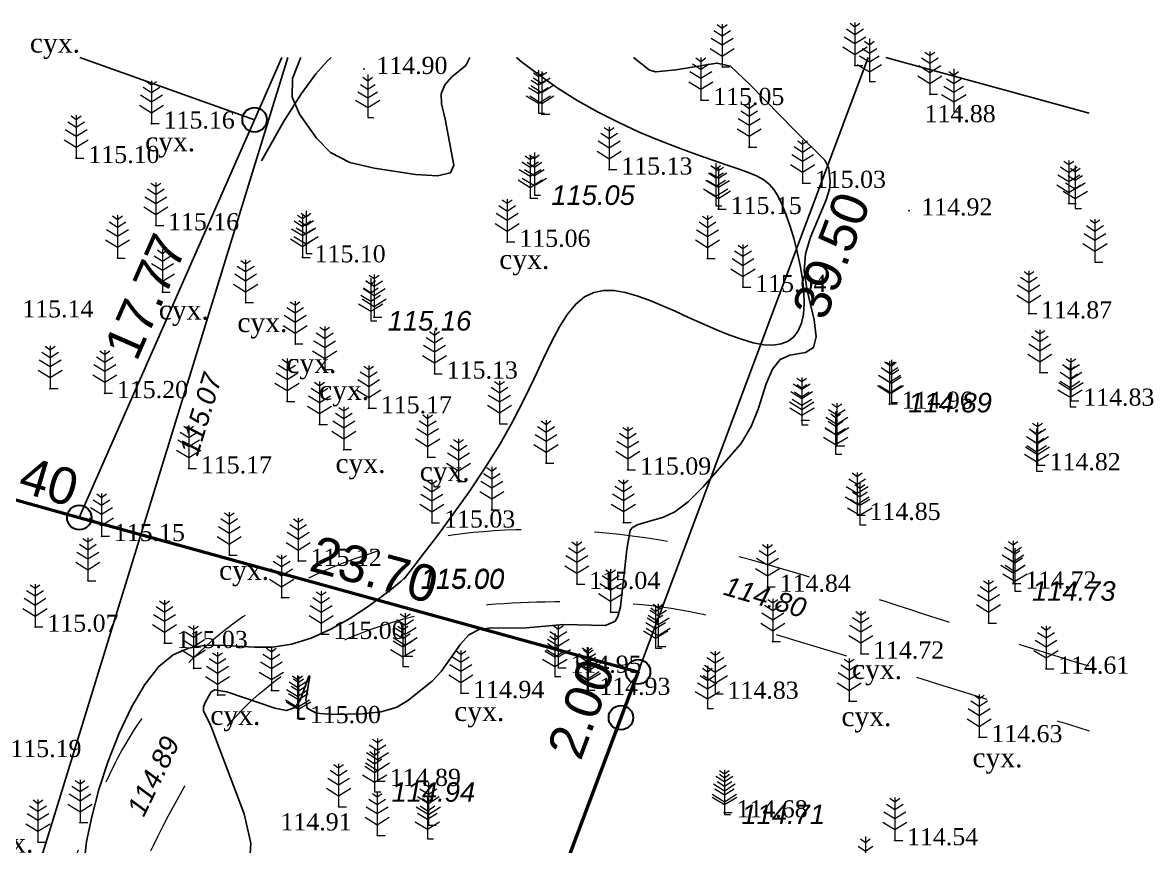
# Model space of a CAD drawing. Header units: millimetres. Extents: x 5405620.8 to 5405710.3, y 5524816.9 to 5524898.3.
# Drawn here: x 5405664.08 to 5405710.31, y 5524864.63 to 5524898.31 of the extents above; entities that cross this region are included whole.
import ezdxf
from ezdxf.enums import TextEntityAlignment as Align

# ---------------------------------------------------------------- set-up
doc = ezdxf.new("R2010")
doc.units = ezdxf.units.MM
doc.linetypes.add('0', pattern=[0])
doc.linetypes.add('1', pattern=[6, 3, -3])
for name, color, linetype in [('12000000', 7, 'Continuous'), ('61420000', 7, 'Continuous'), ('71132060', 7, '0'), ('SC007', 7, 'Continuous'), ('горизонтали', 42, 'Continuous'), ('Горизонтали--MIN', 32, 'Continuous'), ('Ділянки_Межі', 10, 'Continuous'), ('надписи', 7, 'Continuous'), ('Ограда каменная', 7, 'g5_472'), ('отметки', 7, 'Continuous'), ('промеры', 185, 'Continuous'), ('Растительность', 7, 'Continuous')]:
    doc.layers.add(name, color=color, linetype=linetype)
doc.layers.add('ТОЧКИ', color=7, linetype='Continuous', lineweight=30)
doc.styles.get("Standard").update_dxf_attribs({"font": 'arial.ttf'})
doc.styles.add('times', font='times.ttf')
doc.styles.add('WMF-Arial Cyr2', font='ariali.ttf')
doc.linetypes.add('g5_472', pattern='A,0,-4,[25,GUGK_2005.shx,S=0.4,R=0,X=0,Y=-0.2],0', length=4)

# ---------------------------------------------------------------- blocks, each defined once
blk = doc.blocks.new('A$C51FE15A3')
at = {"layer": 'Растительность', "color": 94, "lineweight": 0}
for points in [[(-0.343, 1.489), (0, 1.267), (0.343, 1.489)], [(-0.201, 1.726), (0, 1.584), (0.201, 1.726)], [(0, 1.75), (0, 0), (0.319, 0)], [(-0.447, 1.172), (0, 0.895), (0.447, 1.172)], [(-0.493, 0.753), (0, 0.444), (0.493, 0.753)]]:
    blk.add_lwpolyline(points, dxfattribs=at)
blk = doc.blocks.new('SYMBOL71132060')
at = {"layer": 'SC007', "color": 94, "lineweight": 0}
for points in [[(-0.2, 1.65), (0, 1.5), (0.2, 1.65)], [(0, 1.75), (0, 0), (0.25, 0)], [(-0.4, 1.05), (0, 0.8), (0.4, 1.05)], [(-0.3, 1.35), (0, 1.15), (0.3, 1.35)], [(-0.5, 0.7), (0, 0.4), (0.5, 0.7)]]:
    blk.add_lwpolyline(points, dxfattribs=at)

msp = doc.modelspace()

# ---------------------------------------------------------------- hatches: boundary and pattern name
at = {"layer": '12000000', "lineweight": 15, "ltscale": 0.02, "extrusion": (-0.000964997, -0.001555, 0.999998)}
for points in [[(5404065.449, 5522271.557, 1), (5404065.786, 5522271.578, 1)], [(5404058.761, 5522266.419, 1), (5404059.098, 5522266.44, 1)], [(5404080.043, 5522263.072, 1), (5404080.38, 5522263.094, 1)], [(5404050.682, 5522261.149, 1), (5404051.019, 5522261.17, 1)], [(5404060.217, 5522255.994, 1), (5404060.554, 5522256.015, 1)], [(5404072.584, 5522255.809, 1), (5404072.921, 5522255.831, 1)], [(5404085.098, 5522255.37, 1), (5404085.435, 5522255.392, 1)], [(5404059.232, 5522247.71, 1), (5404059.569, 5522247.731, 1)], [(5404073.535, 5522246.794, 1), (5404073.872, 5522246.815, 1)], [(5404048.991, 5522246.101, 1), (5404049.328, 5522246.122, 1)]]:
    msp.add_hatch(color=7, dxfattribs=at).paths.add_polyline_path(points)

# ---------------------------------------------------------------- linework, layer by layer
at = {"layer": '61420000', "linetype": '1', "lineweight": 15}
for points, knots in [([(5405707.688, 5524871.991), (5405704.901, 5524872.844), (5405699.886, 5524874.437), (5405692.768, 5524876.821), (5405685.912, 5524877.833), (5405678.582, 5524877.207), (5405672.234, 5524873.951), (5405668.472, 5524869.55), (5405666.526, 5524865.103), (5405663.472, 5524856.175), (5405660.084, 5524843.934), (5405654.824, 5524831.458), (5405654.529, 5524823.292), (5405654.022, 5524819.581), (5405653.765, 5524818.356)], [193.637944, 193.637944, 193.637944, 193.637944, 202.382152, 209.415787, 216.125508, 223.040534, 231.175391, 236.802451, 240.04126, 245.684224, 265.100818, 278.270441, 285.703111, 289.460054, 289.460054, 289.460054, 289.460054]), ([(5405656.799, 5524818.356), (5405656.805, 5524818.401), (5405657.115, 5524821.103), (5405656.994, 5524826.636), (5405659.25, 5524834.228), (5405663.787, 5524846.756), (5405666.287, 5524859.547), (5405672.978, 5524871.175), (5405679.352, 5524874.282), (5405685.758, 5524874.742), (5405690.47, 5524874.577), (5405697.835, 5524872.433), (5405703.121, 5524870.762), (5405707.688, 5524869.353)], [141.235137, 141.235137, 141.235137, 141.235137, 141.370925, 149.409107, 157.660526, 164.914892, 189.429807, 196.533002, 204.112948, 209.45441, 215.794726, 218.082006, 232.42666, 232.42666, 232.42666, 232.42666])]:
    msp.add_open_spline(points, degree=3, knots=knots, dxfattribs=at)
at = {"layer": 'горизонтали', "color": 32}
for points in [[(5405689.053, 5524896.878, 115), (5405689.707, 5524896.362, 115), (5405689.967, 5524896.302, 115), (5405690.787, 5524896.382, 115), (5405692.467, 5524896.652, 115), (5405693.027, 5524896.532, 115), (5405693.827, 5524895.772, 115), (5405695.657, 5524893.892, 115), (5405696.877, 5524892.682, 115), (5405697.037, 5524892.362, 115), (5405697.097, 5524891.802, 115), (5405697.067, 5524891.502, 115), (5405696.937, 5524891.062, 115), (5405696.287, 5524889.532, 115), (5405696.087, 5524888.862, 115), (5405696.037, 5524888.142, 115), (5405696.157, 5524887.362, 115), (5405696.437, 5524886.152, 115), (5405696.527, 5524885.462, 115), (5405696.407, 5524885.022, 115), (5405696.087, 5524884.822, 115), (5405695.447, 5524884.712, 115), (5405695.057, 5524884.532, 115), (5405694.737, 5524884.142, 115), (5405694.477, 5524883.542, 115), (5405694.157, 5524882.502, 115), (5405693.867, 5524881.802, 115), (5405693.437, 5524881.092, 115), (5405691.897, 5524879.322, 115), (5405691.287, 5524878.712, 115), (5405690.747, 5524878.302, 115), (5405690.277, 5524878.082, 115), (5405689.247, 5524877.782, 115), (5405689.017, 5524877.672, 115), (5405688.917, 5524877.562, 115), (5405688.777, 5524876.762, 115), (5405688.517, 5524874.422, 115), (5405688.417, 5524874.022, 115), (5405688.307, 5524873.842, 115), (5405687.917, 5524873.662, 115), (5405686.187, 5524873.702, 115), (5405684.527, 5524873.552, 115), (5405683.237, 5524873.562, 115), (5405682.747, 5524873.492, 115), (5405682.327, 5524873.272, 115), (5405681.977, 5524872.892, 115), (5405681.187, 5524871.772, 115), (5405680.827, 5524871.382, 115), (5405679.817, 5524870.572, 115), (5405679.347, 5524870.302, 115), (5405678.727, 5524870.132, 115), (5405677.977, 5524870.052, 115), (5405676.757, 5524870.022, 115), (5405676.087, 5524870.072, 115), (5405675.717, 5524870.272, 115), (5405675.657, 5524870.632, 115), (5405675.827, 5524871.582, 115), (5405675.787, 5524871.582, 115), (5405675.437, 5524870.632, 115), (5405675.217, 5524870.302, 115), (5405674.867, 5524870.182, 115), (5405674.387, 5524870.282, 115), (5405672.427, 5524870.942, 115), (5405671.937, 5524871.022, 115), (5405671.787, 5524870.942, 115), (5405671.547, 5524870.512, 115), (5405671.477, 5524870.332, 115), (5405671.477, 5524870.172, 115), (5405671.777, 5524869.562, 115), (5405673.137, 5524865.962, 115), (5405673.417, 5524864.762, 115), (5405673.347, 5524863.672, 115)], [(5405675.447, 5524896.862, 115), (5405675.117, 5524896.022, 115), (5405675.107, 5524895.262, 115), (5405675.407, 5524894.562, 115), (5405676.097, 5524893.582, 115), (5405676.667, 5524893.002, 115), (5405677.457, 5524892.592, 115), (5405678.457, 5524892.352, 115), (5405680.137, 5524892.102, 115), (5405681.047, 5524892.042, 115), (5405681.577, 5524892.162, 115), (5405681.707, 5524892.482, 115), (5405681.357, 5524894.362, 115), (5405681.207, 5524894.992, 115), (5405681.197, 5524895.402, 115), (5405681.337, 5524895.762, 115), (5405681.627, 5524896.092, 115), (5405682.197, 5524896.552, 115), (5405682.365, 5524896.878, 115)], [(5405675.456, 5524896.878, 115), (5405675.447, 5524896.862, 115)]]:
    msp.add_polyline3d(points, dxfattribs=at)
msp.add_open_spline([(5405624.944, 5524888.44), (5405625.73, 5524887.403), (5405626.885, 5524885.161), (5405628.214, 5524880.763), (5405622.772, 5524879.375), (5405624.442, 5524872.575), (5405625.964, 5524867.149), (5405630.819, 5524861.461), (5405631.98, 5524851.958), (5405640.975, 5524845.575), (5405649.66, 5524843.677), (5405656.782, 5524841.559), (5405664.498, 5524840.873), (5405672.19, 5524840.206), (5405676.031, 5524835.984), (5405676.865, 5524831.81), (5405679.532, 5524831.957), (5405681.099, 5524832.87), (5405680.638, 5524834.459), (5405680.358, 5524836.341), (5405681.752, 5524836.366), (5405683.253, 5524833.632), (5405686.602, 5524834.46), (5405689.863, 5524835.266)], degree=3, knots=[1018.845437, 1018.845437, 1018.845437, 1018.845437, 1022.90954, 1026.380728, 1030.095834, 1035.395338, 1043.1603, 1048.251367, 1057.010325, 1070.527511, 1077.466358, 1083.982496, 1092.600956, 1101.125451, 1105.517523, 1109.387698, 1111.533173, 1112.392162, 1114.416178, 1115.856032, 1116.930007, 1117.144695, 1125.035619, 1125.035619, 1125.035619, 1125.035619], dxfattribs=at)
at = {"layer": 'Горизонтали--MIN', "elevation": 115}
msp.add_lwpolyline([(5405673.85, 5524892.662), (5405674.745, 5524894.258), (5405675.477, 5524895.415), (5405676.065, 5524896.214), (5405676.528, 5524896.731), (5405676.694, 5524896.878)], dxfattribs=at)
at = {"layer": 'Горизонтали--MIN'}
for points in [[(5405684.278, 5524896.878), (5405684.482, 5524896.711), (5405685.209, 5524896.159), (5405685.976, 5524895.622), (5405686.777, 5524895.115), (5405687.606, 5524894.648), (5405688.45, 5524894.222), (5405689.29, 5524893.837), (5405690.112, 5524893.492), (5405690.899, 5524893.184), (5405691.635, 5524892.915), (5405692.303, 5524892.681), (5405692.888, 5524892.483), (5405693.377, 5524892.317), (5405693.78, 5524892.17), (5405694.109, 5524892.029), (5405694.379, 5524891.878), (5405694.601, 5524891.704), (5405694.79, 5524891.491), (5405694.959, 5524891.225), (5405695.121, 5524890.893), (5405695.285, 5524890.483), (5405695.45, 5524890.01), (5405695.607, 5524889.49), (5405695.749, 5524888.941), (5405695.87, 5524888.382), (5405695.963, 5524887.829), (5405696.021, 5524887.301), (5405696.037, 5524886.815), (5405696.006, 5524886.386), (5405695.924, 5524886.018), (5405695.793, 5524885.711), (5405695.612, 5524885.468), (5405695.381, 5524885.288), (5405695.098, 5524885.173), (5405694.765, 5524885.123), (5405694.379, 5524885.14), (5405693.943, 5524885.223), (5405693.464, 5524885.361), (5405692.952, 5524885.545), (5405692.415, 5524885.762), (5405691.863, 5524886.002), (5405691.306, 5524886.253), (5405690.752, 5524886.505), (5405690.211, 5524886.744), (5405689.69, 5524886.961), (5405689.192, 5524887.143), (5405688.716, 5524887.278), (5405688.264, 5524887.352), (5405687.835, 5524887.354), (5405687.43, 5524887.272), (5405687.048, 5524887.091), (5405686.691, 5524886.802), (5405686.357, 5524886.393), (5405686.033, 5524885.874), (5405685.708, 5524885.256), (5405685.367, 5524884.548), (5405684.998, 5524883.764), (5405684.588, 5524882.915), (5405684.122, 5524882.011), (5405683.588, 5524881.064), (5405682.981, 5524880.089), (5405682.331, 5524879.121), (5405681.676, 5524878.197), (5405681.054, 5524877.354), (5405680.504, 5524876.63), (5405680.063, 5524876.064), (5405679.77, 5524875.692), (5405679.663, 5524875.553)], [(5405666.597, 5524863.982), (5405666.698, 5524864.823), (5405666.905, 5524865.833), (5405667.203, 5524866.949), (5405667.582, 5524868.111), (5405668.028, 5524869.256), (5405668.529, 5524870.322), (5405669.073, 5524871.25), (5405669.648, 5524871.976), (5405670.243, 5524872.458), (5405670.858, 5524872.73), (5405671.495, 5524872.845), (5405672.155, 5524872.854), (5405672.842, 5524872.811), (5405673.557, 5524872.767), (5405674.301, 5524872.776), (5405675.077, 5524872.89), (5405675.881, 5524873.146), (5405676.685, 5524873.514), (5405677.457, 5524873.95), (5405678.163, 5524874.409), (5405678.77, 5524874.847), (5405679.245, 5524875.217), (5405679.555, 5524875.477), (5405679.666, 5524875.58)]]:
    msp.add_lwpolyline(points, dxfattribs=at)
at = {"layer": 'Ділянки_Межі'}
for points in [[(5405666.426, 5524896.878), (5405673.564, 5524894.337), (5405666.399, 5524878.073), (5405661.2, 5524879.516), (5405636.486, 5524886.378)], [(5405674.683, 5524896.878), (5405673.564, 5524894.337), (5405666.426, 5524896.878)]]:
    msp.add_lwpolyline(points, dxfattribs=at)
at = {"layer": 'Ділянки_Межі', "lineweight": 25}
for points in [[(5405698.653, 5524896.878), (5405689.243, 5524871.766), (5405666.399, 5524878.073)], [(5405666.399, 5524878.073), (5405673.564, 5524894.337), (5405674.683, 5524896.878)]]:
    msp.add_lwpolyline(points, dxfattribs=at)
at = {"layer": 'Ділянки_Межі', "lineweight": 50}
msp.add_lwpolyline([(5405649.017, 5524835.388), (5405657.472, 5524866.014), (5405661.2, 5524879.516), (5405666.399, 5524878.073), (5405689.243, 5524871.766), (5405688.54, 5524869.89), (5405673.52, 5524829.82)], close=True, dxfattribs=at)
at = {"layer": 'Ограда каменная', "flags": 128}
msp.add_lwpolyline([(5405674.918, 5524896.878), (5405650.728, 5524818.356)], dxfattribs=at)
at = {"layer": 'Ограда каменная'}
msp.add_lwpolyline([(5405707.688, 5524894.609), (5405699.373, 5524896.878)], dxfattribs=at)
at = {"layer": 'отметки', "color": 7}
for p in [(5405678.043, 5524896.409, 114.901), (5405692.68, 5524896.496, 115.008), (5405698.107, 5524896.563, 114.917), (5405691.814, 5524895.141, 115.05), (5405701.173, 5524895.381, 114.882), (5405685.309, 5524894.555, 115.139), (5405669.347, 5524894.178, 115.16), (5405693.776, 5524893.224, 115.041), (5405666.27, 5524892.768, 115.1), (5405688.058, 5524892.297, 115.133), (5405695.969, 5524891.754, 115.031), (5405684.831, 5524891.134, 115.096), (5405706.849, 5524890.917, 114.842), (5405692.526, 5524890.685, 115.149), (5405700.319, 5524890.625, 114.916), (5405669.526, 5524890.018, 115.164), (5405683.889, 5524889.342, 115.055), (5405667.961, 5524888.684, 115.193), (5405675.517, 5524888.708, 115.101), (5405692.076, 5524888.667, 115.095), (5405669.8, 5524887.294, 115.139), (5405693.53, 5524887.494, 115.044), (5405673.197, 5524886.86, 115.135), (5405678.453, 5524886.262, 115.155), (5405705.214, 5524886.413, 114.865), (5405675.224, 5524885.173, 115.196), (5405676.431, 5524884.131, 115.168), (5405680.92, 5524883.954, 115.132), (5405705.671, 5524884.001, 114.88), (5405665.206, 5524883.349, 115.235), (5405667.436, 5524883.156, 115.196), (5405674.893, 5524882.825, 115.129), (5405678.226, 5524882.535, 115.17), (5405699.516, 5524882.722, 114.962), (5405706.942, 5524882.845, 114.831), (5405676.217, 5524881.879, 115.125), (5405683.58, 5524881.914, 115.085), (5405695.934, 5524882.048, 114.961), (5405677.212, 5524880.848, 115.11), (5405697.366, 5524881.002, 114.902), (5405680.637, 5524880.542, 115.139), (5405685.482, 5524880.304, 115.125), (5405670.869, 5524880.079, 115.171), (5405688.823, 5524880.03, 115.092), (5405705.565, 5524880.207, 114.817), (5405681.899, 5524879.539, 115.098), (5405683.256, 5524878.388, 115.115), (5405698.202, 5524878.174, 114.849), (5405680.812, 5524877.862, 115.031), (5405688.644, 5524877.868, 115.009), (5405667.309, 5524877.31, 115.146), (5405672.532, 5524876.537, 115.108), (5405675.353, 5524876.297, 115.117), (5405666.749, 5524875.495, 115.09), (5405686.741, 5524875.353, 115.044), (5405694.53, 5524875.238, 114.843), (5405704.572, 5524875.37, 114.721), (5405674.673, 5524874.8, 115.039), (5405688.123, 5524874.213, 115.015), (5405703.572, 5524873.76, 114.648), (5405664.595, 5524873.604, 115.075), (5405676.292, 5524873.309, 115.003), (5405669.877, 5524872.937, 115.031), (5405694.747, 5524873.004, 114.887), (5405679.718, 5524872.414, 115.09), (5405690.061, 5524872.804, 114.935), (5405698.35, 5524872.505, 114.719), (5405671.068, 5524871.909, 115.054), (5405685.98, 5524871.928, 114.951), (5405705.914, 5524871.889, 114.608), (5405674.253, 5524871.004, 115.038), (5405687.158, 5524871.022, 114.93), (5405672.054, 5524870.818, 114.983), (5405681.999, 5524870.892, 114.936), (5405692.4, 5524870.864, 114.831), (5405697.868, 5524870.565, 114.723), (5405675.323, 5524869.866, 114.996), (5405703.183, 5524869.089, 114.629), (5405678.592, 5524867.296, 114.892), (5405677.001, 5524866.249, 114.905), (5405692.766, 5524866.012, 114.675), (5405666.425, 5524865.599, 115.133), (5405680.665, 5524865.487, 114.843), (5405678.58, 5524865.075, 114.918), (5405664.708, 5524864.804, 115.197), (5405699.737, 5524864.874, 114.545)]:
    msp.add_point(p, dxfattribs=at)
at = {"layer": 'ТОЧКИ'}
for centre in [(5405673.564, 5524894.337, 107.24), (5405666.399, 5524878.073, 107.24), (5405689.243, 5524871.766), (5405688.54, 5524869.89)]:
    msp.add_circle(centre, 0.5, dxfattribs=at)

# ---------------------------------------------------------------- block references
at = {"layer": '71132060'}
for p in [(5405698.699, 5524895.904), (5405702.148, 5524894.664), (5405678.19, 5524894.435, 115.02), (5405685.165, 5524894.613, 115.04), (5405685.002, 5524891.255, 115.05), (5405692.418, 5524890.818, 115.15), (5405707.114, 5524890.712), (5405675.67, 5524888.87, 115.1), (5405678.314, 5524886.117, 115.16), (5405699.596, 5524882.771, 114.89), (5405706.903, 5524882.595, 114.82), (5405695.942, 5524881.861, 114.94), (5405697.319, 5524880.663, 114.91), (5405705.535, 5524879.965, 114.76), (5405698.31, 5524877.774, 114.87), (5405704.651, 5524875.069, 114.73), (5405689.96, 5524872.735, 114.88), (5405679.624, 5524871.981, 114.99), (5405685.837, 5524871.576, 114.88), (5405687.208, 5524871.01, 114.92), (5405692.074, 5524870.264, 114.71), (5405675.358, 5524869.833, 114.99), (5405678.471, 5524866.852, 114.94), (5405692.774, 5524865.936, 114.71), (5405680.628, 5524864.937, 114.8), (5405698.535, 5524863.286, 114.65)]:
    msp.add_blockref('SYMBOL71132060', p, dxfattribs=at)
at = {"layer": 'Растительность', "color": 7}
for p in [(5405692.68, 5524896.5, 115.01), (5405698.11, 5524896.56, 114.92), (5405691.81, 5524895.14, 115.05), (5405701.17, 5524895.38, 114.88), (5405685.31, 5524894.56, 115.14), (5405669.35, 5524894.18, 115.16), (5405693.78, 5524893.22, 115.04), (5405666.27, 5524892.77, 115.1), (5405688.06, 5524892.3, 115.13), (5405695.97, 5524891.75, 115.03), (5405684.83, 5524891.13, 115.1), (5405692.53, 5524890.68, 115.15), (5405706.85, 5524890.92, 114.84), (5405669.53, 5524890.02, 115.16), (5405683.89, 5524889.34, 115.06), (5405667.96, 5524888.68, 115.19), (5405675.52, 5524888.71, 115.1), (5405692.08, 5524888.67, 115.09), (5405707.92, 5524888.52, 114.8), (5405669.8, 5524887.29, 115.14), (5405693.53, 5524887.49, 115.04), (5405673.2, 5524886.86, 115.14), (5405705.22, 5524886.41, 114.87), (5405678.45, 5524886.26, 115.16), (5405675.22, 5524885.17, 115.2), (5405676.43, 5524884.13, 115.17), (5405680.92, 5524883.95, 115.13), (5405705.67, 5524884, 114.88), (5405665.21, 5524883.35, 115.24), (5405667.44, 5524883.16, 115.2), (5405674.89, 5524882.82, 115.13), (5405699.52, 5524882.72, 114.96), (5405706.94, 5524882.84, 114.83), (5405678.23, 5524882.54, 115.17), (5405676.22, 5524881.88, 115.12), (5405683.58, 5524881.91, 115.08), (5405695.93, 5524882.05, 114.96), (5405677.21, 5524880.85, 115.11), (5405697.37, 5524881, 114.9), (5405680.64, 5524880.54, 115.14), (5405670.87, 5524880.08, 115.17), (5405685.48, 5524880.3, 115.12), (5405688.82, 5524880.03, 115.09), (5405705.57, 5524880.21, 114.82), (5405681.9, 5524879.54, 115.1), (5405683.26, 5524878.39, 115.12), (5405698.2, 5524878.17, 114.85), (5405680.81, 5524877.86, 115.03), (5405688.64, 5524877.87, 115.01), (5405667.31, 5524877.31, 115.15), (5405672.53, 5524876.54, 115.11), (5405675.35, 5524876.3, 115.12), (5405666.75, 5524875.49, 115.09), (5405686.74, 5524875.35, 115.04), (5405694.53, 5524875.24, 114.84), (5405704.57, 5524875.37, 114.72), (5405674.67, 5524874.8, 115.04), (5405688.12, 5524874.21, 115.02), (5405664.59, 5524873.6, 115.07), (5405703.57, 5524873.76, 114.65), (5405669.88, 5524872.94, 115.03), (5405676.29, 5524873.31, 115), (5405694.75, 5524873, 114.89), (5405690.06, 5524872.8, 114.94), (5405698.35, 5524872.5, 114.72), (5405679.72, 5524872.41, 115.09), (5405671.07, 5524871.91, 115.05), (5405685.98, 5524871.93, 114.95), (5405705.92, 5524871.89, 114.61), (5405672.05, 5524870.82, 114.98), (5405674.25, 5524871, 115.04), (5405682, 5524870.89, 114.94), (5405687.16, 5524871.02, 114.93), (5405692.4, 5524870.86, 114.83), (5405697.87, 5524870.56, 114.72), (5405675.32, 5524869.87, 115), (5405703.19, 5524869.09, 114.63), (5405678.59, 5524867.29, 114.89), (5405677, 5524866.25, 114.91), (5405692.77, 5524866.01, 114.68), (5405666.43, 5524865.6, 115.13), (5405678.58, 5524865.07, 114.92), (5405680.67, 5524865.49, 114.84), (5405664.71, 5524864.8, 115.2), (5405699.74, 5524864.87, 114.54)]:
    msp.add_blockref('A$C51FE15A3', p, dxfattribs=at)

# ---------------------------------------------------------------- texts
at = {"layer": '12000000', "color": 7, "style": 'WMF-Arial Cyr2'}
for s, p in [('115.05', (5405685.695, 5524890.855, 115.05)), ('115.16', (5405679.007, 5524885.717, 115.16)), ('114.89', (5405700.289, 5524882.371, 114.89)), ('115.00', (5405680.356, 5524875.153, 115)), ('115.00', (5405680.359, 5524875.18, 115)), ('114.73', (5405705.344, 5524874.669, 114.73)), ('114.94', (5405679.164, 5524866.452, 114.94)), ('114.71', (5405693.467, 5524865.536, 114.71))]:
    msp.add_text(s, height=0.8, dxfattribs=at).set_placement(p)
for s, rotation, p in [('115.07', 72.8773, (5405671.237, 5524880.546, 115.07)), ('114.80', 343.5204, (5405692.688, 5524874.928, 114.8)), ('114.89', 64.0924, (5405669.036, 5524865.793, 114.89))]:
    msp.add_text(s, height=0.8, rotation=rotation, dxfattribs=at).set_placement(p)
at = {"layer": 'надписи', "color": 7, "style": 'times'}
for p in [(5405664.379, 5524897.884, 111.861), (5405669.088, 5524893.849, 111.861), (5405683.568, 5524889.037, 111.861), (5405669.647, 5524886.968, 111.861), (5405672.86, 5524886.455, 111.861), (5405674.865, 5524884.785, 111.861), (5405676.201, 5524883.681, 111.861), (5405676.871, 5524880.695, 111.861), (5405680.314, 5524880.363, 111.861), (5405672.111, 5524876.324, 111.861), (5405697.986, 5524872.269, 111.861), (5405671.754, 5524870.394, 111.861), (5405681.728, 5524870.554, 111.861), (5405697.553, 5524870.343, 111.861), (5405702.911, 5524868.662, 111.861), (5405662.478, 5524865.166, 111.861)]:
    msp.add_text('сух.', height=0.8, dxfattribs=at).set_placement(p, align=Align.TOP_LEFT)
at = {"layer": 'отметки', "color": 7, "style": 'times'}
for s, p in [('114.90', (5405678.543, 5524896.909, 114.901)), ('115.05', (5405692.314, 5524895.641, 115.05)), ('115.16', (5405669.847, 5524894.678, 115.16)), ('114.88', (5405700.954, 5524894.938, 114.882)), ('115.10', (5405666.77, 5524893.268, 115.1)), ('115.13', (5405688.558, 5524892.797, 115.133)), ('115.03', (5405696.469, 5524892.254, 115.031)), ('115.15', (5405693.026, 5524891.185, 115.149)), ('114.92', (5405700.819, 5524891.125, 114.916)), ('115.16', (5405670.026, 5524890.518, 115.164)), ('115.06', (5405684.389, 5524889.842, 115.055)), ('115.10', (5405676.017, 5524889.208, 115.101)), ('115.04', (5405694.03, 5524887.994, 115.044)), ('115.14', (5405664.069, 5524886.957, 115.143)), ('114.87', (5405705.714, 5524886.913, 114.865)), ('115.13', (5405681.42, 5524884.454, 115.132)), ('115.20', (5405667.936, 5524883.656, 115.196)), ('115.17', (5405678.726, 5524883.035, 115.17)), ('114.96', (5405700.016, 5524883.222, 114.962)), ('114.83', (5405707.442, 5524883.345, 114.831)), ('114.82', (5405706.065, 5524880.707, 114.817)), ('115.17', (5405671.369, 5524880.579, 115.171)), ('115.09', (5405689.323, 5524880.53, 115.092)), ('115.03', (5405681.312, 5524878.362, 115.031)), ('114.85', (5405698.702, 5524878.674, 114.849)), ('115.15', (5405667.809, 5524877.81, 115.146)), ('115.12', (5405675.853, 5524876.797, 115.117)), ('115.04', (5405687.241, 5524875.853, 115.044)), ('114.84', (5405695.03, 5524875.738, 114.843)), ('114.72', (5405705.072, 5524875.87, 114.721)), ('115.07', (5405665.095, 5524874.104, 115.075)), ('115.00', (5405676.792, 5524873.809, 115.003)), ('115.03', (5405670.377, 5524873.437, 115.031)), ('114.72', (5405698.85, 5524873.005, 114.719)), ('114.95', (5405686.48, 5524872.428, 114.951)), ('114.61', (5405706.414, 5524872.389, 114.608)), ('114.93', (5405687.658, 5524871.522, 114.93)), ('114.94', (5405682.499, 5524871.392, 114.936)), ('114.83', (5405692.9, 5524871.364, 114.831)), ('115.00', (5405675.823, 5524870.366, 114.996)), ('114.63', (5405703.683, 5524869.589, 114.629)), ('115.19', (5405663.581, 5524868.98, 115.187)), ('114.89', (5405679.092, 5524867.796, 114.892)), ('114.68', (5405693.266, 5524866.512, 114.675)), ('114.91', (5405674.622, 5524865.98, 114.905)), ('114.54', (5405700.237, 5524865.374, 114.545))]:
    msp.add_text(s, height=0.7, dxfattribs=at).set_placement(p, align=Align.TOP_LEFT)
at = {"layer": 'промеры', "char_height": 1.5, "attachment_point": 1}
for s, insert, rotation in [('39.50', (5405695.494, 5524886.617), 69.0109), ('17.77', (5405667.366, 5524885.011), 66.3779), ('5.40', (5405662.586, 5524881.1), 343.4026), ('23.70', (5405676.131, 5524877.364), 344.795), ('2.00', (5405685.488, 5524868.612), 69.4508)]:
    msp.add_mtext(s, dxfattribs=dict(at, insert=insert, rotation=rotation))

doc.saveas('drawing.dxf')
